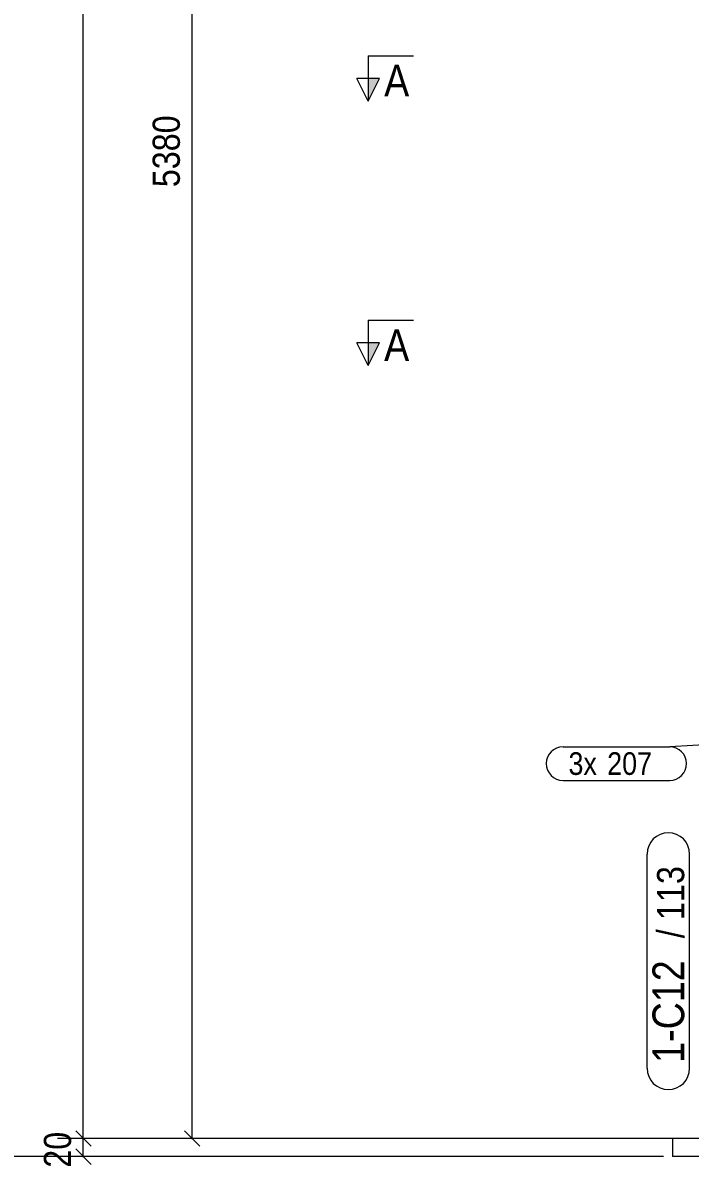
# Model space of a CAD drawing. Header units: millimetres. Extents: x 2 to 579, y 1 to 825.
# Drawn here: x 131.7 to 205.3, y 83.7 to 209.8 of the extents above; entities that cross this region are included whole.
import ezdxf

# ---------------------------------------------------------------- set-up
doc = ezdxf.new("R2010")
doc.units = ezdxf.units.MM
doc.linetypes.add('XKITLINE00', pattern=[0])
for name, color, linetype, lineweight in [('Dimensions', 7, 'Continuous', 0), ('Part', 2, 'Continuous', 0), ('PartMark', 7, 'Continuous', 0), ('Section', 6, 'Continuous', 0)]:
    doc.layers.add(name, color=color, linetype=linetype, lineweight=lineweight)
doc.styles.add('ARIAL', font='ARIAL.TTF')

# ---------------------------------------------------------------- blocks, each defined once
blk = doc.blocks.new('*A24')
at = {"layer": 'Part', "color": 2, "linetype": 'XKITLINE00', "lineweight": 0}
for p, q in [((257.32, 86.7), (203.32, 86.7)), ((203.32, 86.7), (203.32, 84.7)), ((257.32, 86.7), (257.32, 84.7)), ((257.32, 84.7), (203.32, 84.7))]:
    blk.add_line(p, q, dxfattribs=at)
blk = doc.blocks.new('*A129')
at = {"layer": 'Dimensions', "color": 7, "linetype": 'XKITLINE00', "lineweight": 0}
blk.add_line((202.32, 84.7), (123.47, 84.7), dxfattribs=at)
blk = doc.blocks.new('*A130')
at = {"layer": 'Dimensions', "color": 7, "linetype": 'XKITLINE00', "lineweight": 0}
for p, q in [((137.48, 87.55), (139.17, 85.85)), ((204.32, 86.7), (135.47, 86.7)), ((138.32, 84.7), (138.32, 86.7)), ((202.32, 84.7), (135.47, 84.7)), ((137.48, 85.55), (139.17, 83.85))]:
    blk.add_line(p, q, dxfattribs=at)
at = {"layer": 'Dimensions', "color": 3}
for p in [(138.32, 86.7), (138.32, 84.7)]:
    blk.add_point(p, dxfattribs=at)
at = {"layer": 'Dimensions', "color": 3, "style": 'ARIAL', "width": 0.85}
blk.add_text('20', height=3, rotation=90.0002, dxfattribs=at).set_placement((136.97, 83.48))
blk = doc.blocks.new('*A135')
at = {"layer": 'Section'}
blk.add_hatch(color=3, dxfattribs=at).paths.add_polyline_path([(171.01, 203.7), (169.76, 201.2), (169.76, 203.7)], flags=17)
at = {"layer": 'Section', "color": 1, "linetype": 'XKITLINE00', "lineweight": 0}
for q in [(174.76, 206.2), (169.76, 201.2)]:
    blk.add_line((169.76, 206.2), q, dxfattribs=at)
at = {"layer": 'Section', "color": 3, "linetype": 'XKITLINE00', "lineweight": 0}
for p, q in [((169.76, 201.2), (168.51, 203.7)), ((171.01, 203.7), (168.51, 203.7)), ((169.76, 201.2), (171.01, 203.7))]:
    blk.add_line(p, q, dxfattribs=at)
at = {"layer": 'Section', "color": 7, "style": 'ARIAL', "width": 0.85}
blk.add_text('A', height=3.5, dxfattribs=at).set_placement((171.51, 201.7))
blk = doc.blocks.new('*A136')
at = {"layer": 'Section'}
blk.add_hatch(color=3, dxfattribs=at).paths.add_polyline_path([(171.01, 174.5), (169.76, 172), (169.76, 174.5)], flags=17)
at = {"layer": 'Section', "color": 1, "linetype": 'XKITLINE00', "lineweight": 0}
for q in [(174.76, 177), (169.76, 172)]:
    blk.add_line((169.76, 177), q, dxfattribs=at)
at = {"layer": 'Section', "color": 3, "linetype": 'XKITLINE00', "lineweight": 0}
for p, q in [((169.76, 172), (168.51, 174.5)), ((171.01, 174.5), (168.51, 174.5)), ((169.76, 172), (171.01, 174.5))]:
    blk.add_line(p, q, dxfattribs=at)
at = {"layer": 'Section', "color": 7, "style": 'ARIAL', "width": 0.85}
blk.add_text('A', height=3.5, dxfattribs=at).set_placement((171.51, 172.5))
blk = doc.blocks.new('*A150')
at = {"layer": 'Dimensions', "color": 7, "linetype": 'XKITLINE00', "lineweight": 0}
for p, q in [((138.32, 86.7), (138.32, 663)), ((137.48, 87.55), (139.17, 85.85)), ((204.32, 86.7), (135.47, 86.7))]:
    blk.add_line(p, q, dxfattribs=at)
at = {"layer": 'Dimensions', "color": 3}
blk.add_point((138.32, 86.7), dxfattribs=at)
blk = doc.blocks.new('*A164')
at = {"layer": 'Dimensions', "color": 7, "linetype": 'XKITLINE00', "lineweight": 0}
for p, q in [((150.32, 86.7), (150.32, 305.58)), ((149.48, 87.55), (151.17, 85.85)), ((204.32, 86.7), (147.47, 86.7))]:
    blk.add_line(p, q, dxfattribs=at)
at = {"layer": 'Dimensions', "color": 3}
blk.add_point((150.32, 86.7), dxfattribs=at)
at = {"layer": 'Dimensions', "color": 3, "style": 'ARIAL', "width": 0.85}
blk.add_text('5380', height=3, rotation=90.0002, dxfattribs=at).set_placement((148.97, 191.69))
blk = doc.blocks.new('*A187')
at = {"layer": 'PartMark', "color": 7, "linetype": 'XKITLINE00', "lineweight": 0}
for p, q in [((200.52, 94.45), (200.52, 118.1)), ((205.22, 94.45), (205.22, 118.1))]:
    blk.add_line(p, q, dxfattribs=at)
for centre, start, end in [((202.87, 118.1), 0, 180), ((202.87, 94.45), 180, 0)]:
    blk.add_arc(centre, 2.35, start, end, dxfattribs=at)
at = {"layer": 'PartMark', "color": 3, "style": 'ARIAL', "width": 0.85}
for s, p in [('113', (204.62, 110.82)), ('/', (204.62, 108.81))]:
    blk.add_text(s, height=3, rotation=90.0002, dxfattribs=at).set_placement(p)
at = {"layer": 'PartMark', "color": 1, "style": 'ARIAL', "width": 0.85}
blk.add_text('1-C12', height=3.5, rotation=90.0002, dxfattribs=at).set_placement((204.62, 95.05))
blk = doc.blocks.new('*A189')
at = {"layer": 'PartMark', "color": 7, "linetype": 'XKITLINE00', "lineweight": 0}
for p, q in [((211.73, 130.41), (203.03, 129.93)), ((191.25, 129.93), (203.03, 129.93)), ((191.25, 126.23), (203.03, 126.23))]:
    blk.add_line(p, q, dxfattribs=at)
for centre, start, end in [((191.25, 128.08), 90, 270), ((203.03, 128.08), 270, 90)]:
    blk.add_arc(centre, 1.85, start, end, dxfattribs=at)
at = {"layer": 'PartMark', "color": 3, "style": 'ARIAL', "width": 0.85}
for s, p in [('3x', (191.85, 126.83)), ('207', (196.12, 126.83))]:
    blk.add_text(s, height=2.5, dxfattribs=at).set_placement(p)

msp = doc.modelspace()

# ---------------------------------------------------------------- block references
at = {"lineweight": 0}
for name in ['*A129', '*A150', '*A164', '*A135', '*A136', '*A189', '*A187', '*A130', '*A24']:
    msp.add_blockref(name, (0, 0), dxfattribs=at)

doc.saveas('drawing.dxf')
